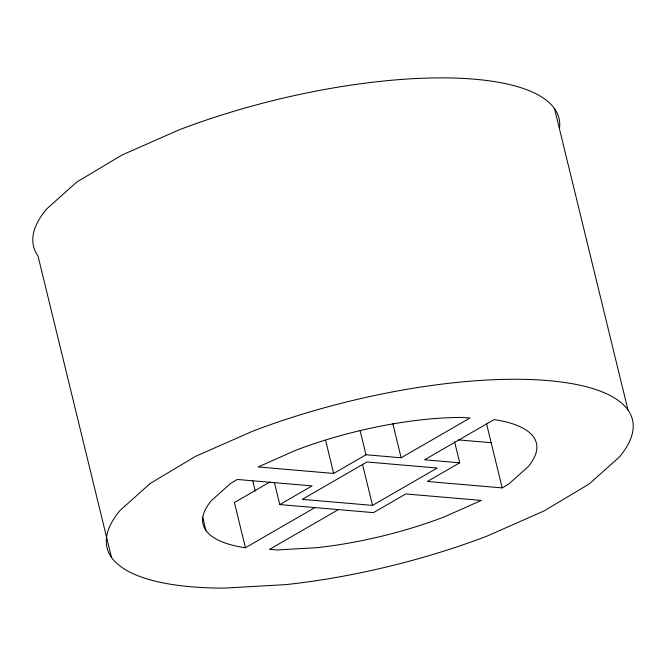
<?xml version="1.0" encoding="UTF-8"?>
<svg xmlns="http://www.w3.org/2000/svg" width="666" height="666" viewBox="0 0 666 666"><rect width="100%" height="100%" fill="white"/><g stroke="black" fill="none" stroke-linecap="round" stroke-linejoin="round"><path stroke-width="1" d="M459.707 462.803L427.364 481.485L502.181 487.912L508.999 483.832L528.171 466.683A171.537 53.863 -13.7 0 0 495.054 419.738L494.022 419.647L424.567 459.781L459.707 462.803L454.562 441.708M270.046 481.943L234.424 502.53L245.446 547.735L314.901 507.6M274.375 482.484L279.762 504.578L312.104 485.897L237.296 479.47L230.469 483.549L211.297 500.699A171.537 53.863 -13.7 0 0 244.414 547.643L245.446 547.735M333.658 473.443L366 454.753L401.14 457.775L469.988 417.99L462.162 417.44A171.537 53.863 -13.7 0 0 295.338 450.441L258.192 466.958L333.658 473.443L325.582 440.284M338.328 509.615L269.48 549.4L277.314 549.941L316.5 547.718A171.537 53.863 -13.7 0 0 444.13 516.941L481.285 500.424L405.81 493.947L373.468 512.629L279.762 504.578M372.535 505.394L437.212 468.023L366.933 461.988L302.256 499.358L372.535 505.394L362.495 464.21M458.366 439.893L491.167 442.707M554.52 108.625L627.988 410.006M486.496 423.543L502.181 487.912M392.815 423.618L401.14 457.775M360.123 430.644L366 454.753M252.805 480.994L255.261 491.075M202.714 517.332L205.911 530.436M111.48 557.375L38.012 255.994A270.404 84.907 -13.7 0 1 46.503 209.116L76.732 182.084L121.928 155.061L178.996 129.895A270.404 84.907 -13.7 0 1 559.648 127.114M150.208 483.466L119.98 510.506A270.404 84.907 -13.7 0 0 224.042 588.12L285.822 584.623A270.404 84.907 -13.7 0 0 487.004 536.105L544.072 510.939L589.268 483.916L619.497 456.884A270.404 84.907 -13.7 0 0 542.84 380.186A270.404 84.907 -13.7 0 0 252.464 431.285L195.396 456.443L150.208 483.466"/></g></svg>
